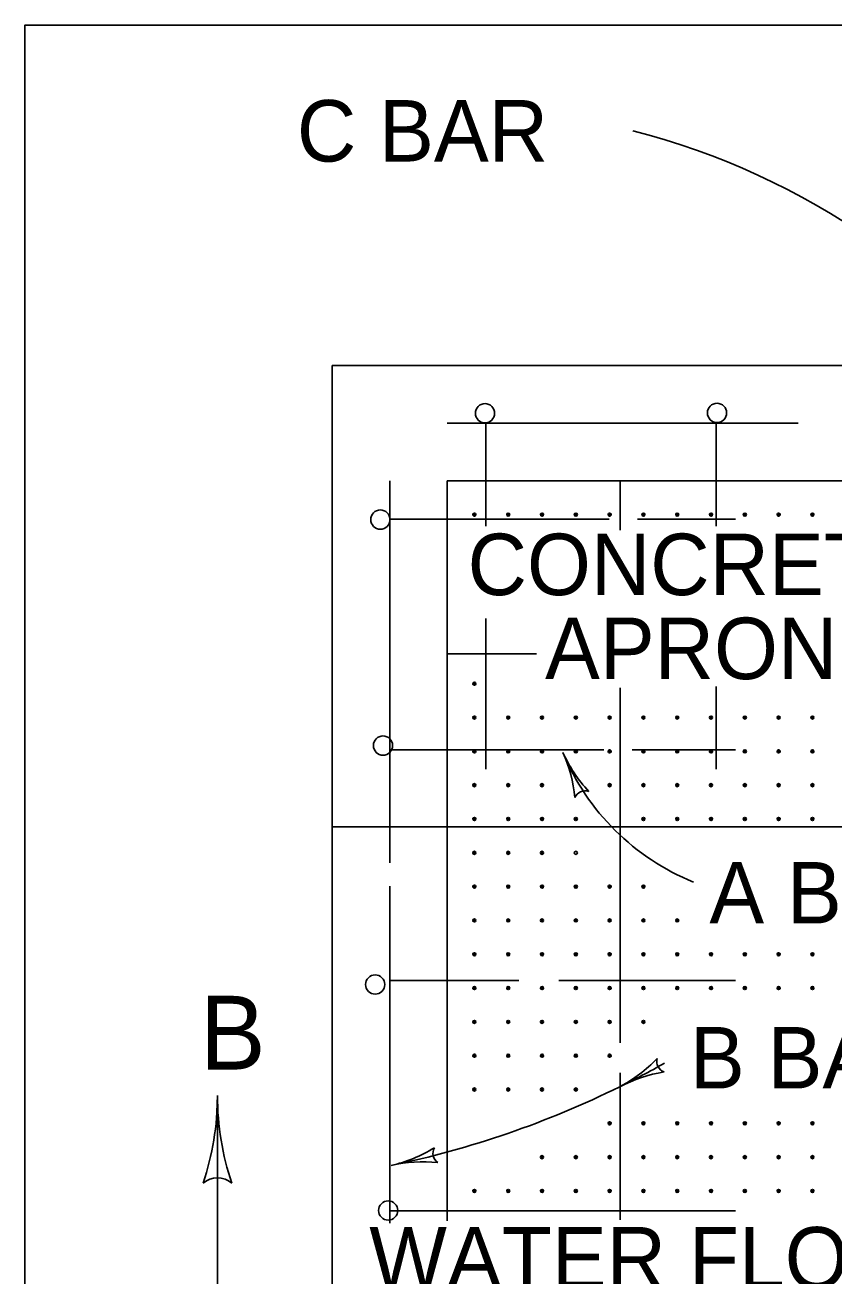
# Model space of a CAD drawing. Extents: x 1007 to 1035.5, y 1000.5 to 1021.5.
# Drawn here: x 1007 to 1009.629, y 1017.434 to 1021.5 of the extents above; entities that cross this region are included whole.
import ezdxf

# ---------------------------------------------------------------- set-up
doc = ezdxf.new("R2010")
doc.units = 0
for name, color, linetype in [('Level 1', 7, 'Continuous'), ('Level 10', 7, 'Continuous'), ('Level 11', 7, 'Continuous'), ('Level 2', 7, 'Continuous'), ('Level 4', 7, 'Continuous')]:
    doc.layers.add(name, color=color, linetype=linetype)

msp = doc.modelspace()

# ---------------------------------------------------------------- linework, layer by layer
at = {"layer": 'Level 1'}
for p, q in [((1007.9992, 1020.3921), (1014.999, 1020.3921)), ((1007.9992, 1014.141), (1007.9992, 1020.3921)), ((1008.3742, 1020.0171), (1014.624, 1020.0171)), ((1008.3742, 1017.6098), (1008.3742, 1020.0171)), ((1007.9992, 1018.8921), (1010.9992, 1018.8921)), ((1007.6263, 1018.0171), (1007.6237, 1017.9369)), ((1007.6263, 1017.2671), (1007.6263, 1018.0171))]:
    msp.add_line(p, q, dxfattribs=at)
for centre, radius, start, end in [((1008.379, 1018.8228), 2.409, 34.7151, 75.5938), ((1009.1778, 1019.326), 0.4687, 204.202, 204.2142), ((1009.4648, 1019.4291), 0.7732, 202.4569, 248.0279), ((1009.1778, 1019.326), 0.4687, 204.2142, 222.883), ((1008.3227, 1018.9415), 0.4687, 5.5613, 24.2081), ((1008.8233, 1018.9712), 0.0375, 72.9888, 155.1055), ((1008.7171, 1018.4609), 0.4688, 297.764, 316.4328), ((1009.0933, 1018.1291), 0.0375, 166.5386, 248.6553), ((1007.5571, 1020.8411), 3.1164, 296.2525, 299.2647), ((1009.1539, 1017.6313), 0.4688, 99.1111, 117.7579), ((1007.5571, 1020.8411), 3.1164, 281.7449, 296.2525), ((1008.7171, 1018.4609), 0.4688, 297.7517, 297.764), ((1006.7356, 1018.0171), 0.8906, 341.3472, 359.9939), ((1008.5169, 1018.0171), 0.8906, 179.9878, 180), ((1008.5169, 1018.0171), 0.8906, 180, 198.6688), ((1008.086, 1018.2467), 0.4687, 282.992, 301.6608), ((1008.3651, 1017.8299), 0.0375, 151.7666, 233.8833), ((1008.2968, 1017.3332), 0.4687, 84.3392, 102.9859), ((1008.086, 1018.2467), 0.4687, 282.9798, 282.992), ((1007.6262, 1017.6784), 0.0713, 48.7746, 130.8913)]:
    msp.add_arc(centre, radius, start, end, dxfattribs=at)
at = {"layer": 'Level 10'}
for q in [(1035.5, 1021.5), (1007, 1000.5)]:
    msp.add_line((1007, 1021.5), q, dxfattribs=at)
at = {"layer": 'Level 11'}
msp.add_lwpolyline([(1007, 1000.5), (1035.5, 1000.5), (1035.5, 1021.5), (1007, 1021.5)], close=True, dxfattribs=at)
msp.add_lwpolyline([(1007, 1000.5), (1035.5, 1000.5), (1035.5, 1021.5), (1007, 1021.5)], close=True, dxfattribs=at)
at = {"layer": 'Level 2'}
for p, q in [((1008.3742, 1020.2046), (1009.516, 1020.2046)), ((1008.4992, 1020.2046), (1008.4992, 1019.8698)), ((1009.2492, 1020.2046), (1009.2492, 1019.8698)), ((1008.1867, 1020.0171), (1008.1867, 1018.7747)), ((1008.9367, 1020.0171), (1008.9367, 1019.8572)), ((1008.1867, 1019.8921), (1008.9009, 1019.8921)), ((1008.9928, 1019.8921), (1009.3117, 1019.8921)), ((1008.4992, 1019.569), (1008.4992, 1019.0796)), ((1008.3742, 1019.4546), (1008.664, 1019.4546)), ((1009.2492, 1019.3477), (1009.2492, 1019.0796)), ((1008.9367, 1019.3435), (1008.9367, 1018.1893)), ((1008.1867, 1019.1421), (1008.8833, 1019.1421)), ((1008.9755, 1019.1421), (1009.3117, 1019.1421)), ((1008.1867, 1018.6988), (1008.1867, 1017.6023)), ((1008.1867, 1018.3921), (1008.6069, 1018.3921)), ((1008.737, 1018.3921), (1009.3117, 1018.3921)), ((1008.9367, 1018.0917), (1008.9367, 1017.6136)), ((1008.1867, 1017.6421), (1009.3117, 1017.6421))]:
    msp.add_line(p, q, dxfattribs=at)
for centre in [(1008.4969, 1020.2369), (1009.2519, 1020.2381), (1008.1564, 1019.891), (1008.1649, 1019.1559), (1008.1395, 1018.3786), (1008.1818, 1017.6435)]:
    msp.add_circle(centre, 0.0313, dxfattribs=at)
at = {"layer": 'Level 4'}
for centre, radius in [((1008.4624, 1019.9071), 0.005), ((1008.4624, 1019.9071), 0.0025), ((1008.5724, 1019.9071), 0.005), ((1008.5724, 1019.9071), 0.0025), ((1008.6824, 1019.9071), 0.005), ((1008.6824, 1019.9071), 0.0025), ((1008.7924, 1019.9071), 0.005), ((1008.7924, 1019.9071), 0.0025), ((1008.9024, 1019.9071), 0.005), ((1008.9024, 1019.9071), 0.0025), ((1009.0124, 1019.9071), 0.005), ((1009.0124, 1019.9071), 0.0025), ((1009.1224, 1019.9071), 0.005), ((1009.1224, 1019.9071), 0.0025), ((1009.2324, 1019.9071), 0.005), ((1009.2324, 1019.9071), 0.0025), ((1009.3424, 1019.9071), 0.005), ((1009.3424, 1019.9071), 0.0025), ((1009.4524, 1019.9071), 0.005), ((1009.4524, 1019.9071), 0.0025), ((1009.5624, 1019.9071), 0.005), ((1009.5624, 1019.9071), 0.0025), ((1008.4624, 1019.3571), 0.005), ((1008.4624, 1019.3571), 0.0025), ((1008.4624, 1019.2471), 0.005), ((1008.4624, 1019.2471), 0.0025), ((1008.5724, 1019.2471), 0.005), ((1008.5724, 1019.2471), 0.0025), ((1008.6824, 1019.2471), 0.005), ((1008.6824, 1019.2471), 0.0025), ((1008.7924, 1019.2471), 0.005), ((1008.7924, 1019.2471), 0.0025), ((1008.9024, 1019.2471), 0.005), ((1008.9024, 1019.2471), 0.0025), ((1009.0124, 1019.2471), 0.005), ((1009.0124, 1019.2471), 0.0025), ((1009.1224, 1019.2471), 0.005), ((1009.1224, 1019.2471), 0.0025), ((1009.2324, 1019.2471), 0.005), ((1009.2324, 1019.2471), 0.0025), ((1009.3424, 1019.2471), 0.005), ((1009.3424, 1019.2471), 0.0025), ((1009.4524, 1019.2471), 0.005), ((1009.4524, 1019.2471), 0.0025), ((1009.5624, 1019.2471), 0.005), ((1009.5624, 1019.2471), 0.0025), ((1008.4624, 1019.1371), 0.005), ((1008.5724, 1019.1371), 0.005), ((1008.6824, 1019.1371), 0.005), ((1008.7924, 1019.1371), 0.005), ((1008.9024, 1019.1371), 0.005), ((1009.0124, 1019.1371), 0.005), ((1009.1224, 1019.1371), 0.005), ((1009.2324, 1019.1371), 0.005), ((1009.3424, 1019.1371), 0.005), ((1009.4524, 1019.1371), 0.005), ((1009.5624, 1019.1371), 0.005), ((1008.4624, 1019.1371), 0.0025), ((1008.5724, 1019.1371), 0.0025), ((1008.6824, 1019.1371), 0.0025), ((1008.7924, 1019.1371), 0.0025), ((1008.9024, 1019.1371), 0.0025), ((1009.0124, 1019.1371), 0.0025), ((1009.1224, 1019.1371), 0.0025), ((1009.2324, 1019.1371), 0.0025), ((1009.3424, 1019.1371), 0.0025), ((1009.4524, 1019.1371), 0.0025), ((1009.5624, 1019.1371), 0.0025), ((1008.4624, 1019.0271), 0.005), ((1008.4624, 1019.0271), 0.0025), ((1008.5724, 1019.0271), 0.005), ((1008.5724, 1019.0271), 0.0025), ((1008.6824, 1019.0271), 0.005), ((1008.6824, 1019.0271), 0.0025), ((1008.9024, 1019.0271), 0.005), ((1008.9024, 1019.0271), 0.0025), ((1009.0124, 1019.0271), 0.005), ((1009.0124, 1019.0271), 0.0025), ((1009.1224, 1019.0271), 0.005), ((1009.1224, 1019.0271), 0.0025), ((1009.2324, 1019.0271), 0.005), ((1009.2324, 1019.0271), 0.0025), ((1009.3424, 1019.0271), 0.005), ((1009.3424, 1019.0271), 0.0025), ((1009.4524, 1019.0271), 0.005), ((1009.4524, 1019.0271), 0.0025), ((1009.5624, 1019.0271), 0.005), ((1009.5624, 1019.0271), 0.0025), ((1008.4624, 1018.9171), 0.005), ((1008.4624, 1018.9171), 0.0025), ((1008.5724, 1018.9171), 0.005), ((1008.5724, 1018.9171), 0.0025), ((1008.6824, 1018.9171), 0.005), ((1008.6824, 1018.9171), 0.0025), ((1008.7924, 1018.9171), 0.005), ((1008.7924, 1018.9171), 0.0025), ((1009.0124, 1018.9171), 0.005), ((1009.0124, 1018.9171), 0.0025), ((1009.1224, 1018.9171), 0.005), ((1009.1224, 1018.9171), 0.0025), ((1009.2324, 1018.9171), 0.005), ((1009.2324, 1018.9171), 0.0025), ((1009.3424, 1018.9171), 0.005), ((1009.3424, 1018.9171), 0.0025), ((1009.4524, 1018.9171), 0.005), ((1009.4524, 1018.9171), 0.0025), ((1009.5624, 1018.9171), 0.005), ((1009.5624, 1018.9171), 0.0025), ((1008.4624, 1018.8071), 0.005), ((1008.4624, 1018.8071), 0.0025), ((1008.5724, 1018.8071), 0.005), ((1008.5724, 1018.8071), 0.0025), ((1008.6824, 1018.8071), 0.005), ((1008.6824, 1018.8071), 0.0025), ((1008.7924, 1018.8071), 0.005), ((1008.4624, 1018.6971), 0.005), ((1008.4624, 1018.6971), 0.0025), ((1008.5724, 1018.6971), 0.005), ((1008.5724, 1018.6971), 0.0025), ((1008.6824, 1018.6971), 0.005), ((1008.6824, 1018.6971), 0.0025), ((1008.7924, 1018.6971), 0.005), ((1008.7924, 1018.6971), 0.0025), ((1008.9024, 1018.6971), 0.005), ((1008.9024, 1018.6971), 0.0025), ((1009.0124, 1018.6971), 0.005), ((1009.0124, 1018.6971), 0.0025), ((1008.4624, 1018.5871), 0.005), ((1008.4624, 1018.5871), 0.0025), ((1008.5724, 1018.5871), 0.005), ((1008.5724, 1018.5871), 0.0025), ((1008.6824, 1018.5871), 0.005), ((1008.6824, 1018.5871), 0.0025), ((1008.7924, 1018.5871), 0.005), ((1008.7924, 1018.5871), 0.0025), ((1008.9024, 1018.5871), 0.005), ((1008.9024, 1018.5871), 0.0025), ((1009.0124, 1018.5871), 0.005), ((1009.0124, 1018.5871), 0.0025), ((1009.1224, 1018.5871), 0.005), ((1009.1224, 1018.5871), 0.0025), ((1008.4624, 1018.4771), 0.005), ((1008.4624, 1018.4771), 0.0025), ((1008.5724, 1018.4771), 0.005), ((1008.5724, 1018.4771), 0.0025), ((1008.6824, 1018.4771), 0.005), ((1008.6824, 1018.4771), 0.0025), ((1008.7924, 1018.4771), 0.005), ((1008.7924, 1018.4771), 0.0025), ((1008.9024, 1018.4771), 0.005), ((1008.9024, 1018.4771), 0.0025), ((1009.0124, 1018.4771), 0.005), ((1009.0124, 1018.4771), 0.0025), ((1009.1224, 1018.4771), 0.005), ((1009.1224, 1018.4771), 0.0025), ((1009.2324, 1018.4771), 0.005), ((1009.2324, 1018.4771), 0.0025), ((1009.3424, 1018.4771), 0.005), ((1009.3424, 1018.4771), 0.0025), ((1009.4524, 1018.4771), 0.005), ((1009.4524, 1018.4771), 0.0025), ((1009.5624, 1018.4771), 0.005), ((1009.5624, 1018.4771), 0.0025), ((1008.4624, 1018.3671), 0.005), ((1008.4624, 1018.3671), 0.0025), ((1008.5724, 1018.3671), 0.005), ((1008.5724, 1018.3671), 0.0025), ((1008.6824, 1018.3671), 0.005), ((1008.6824, 1018.3671), 0.0025), ((1008.7924, 1018.3671), 0.005), ((1008.7924, 1018.3671), 0.0025), ((1008.9024, 1018.3671), 0.005), ((1008.9024, 1018.3671), 0.0025), ((1009.0124, 1018.3671), 0.005), ((1009.0124, 1018.3671), 0.0025), ((1009.1224, 1018.3671), 0.005), ((1009.1224, 1018.3671), 0.0025), ((1009.2324, 1018.3671), 0.005), ((1009.2324, 1018.3671), 0.0025), ((1009.3424, 1018.3671), 0.005), ((1009.3424, 1018.3671), 0.0025), ((1009.4524, 1018.3671), 0.005), ((1009.4524, 1018.3671), 0.0025), ((1009.5624, 1018.3671), 0.005), ((1009.5624, 1018.3671), 0.0025), ((1008.4624, 1018.2571), 0.005), ((1008.4624, 1018.2571), 0.0025), ((1008.5724, 1018.2571), 0.005), ((1008.5724, 1018.2571), 0.0025), ((1008.6824, 1018.2571), 0.005), ((1008.6824, 1018.2571), 0.0025), ((1008.7924, 1018.2571), 0.005), ((1008.7924, 1018.2571), 0.0025), ((1008.9024, 1018.2571), 0.005), ((1008.9024, 1018.2571), 0.0025), ((1009.0124, 1018.2571), 0.005), ((1009.0124, 1018.2571), 0.0025), ((1008.4624, 1018.1471), 0.005), ((1008.4624, 1018.1471), 0.0025), ((1008.5724, 1018.1471), 0.005), ((1008.5724, 1018.1471), 0.0025), ((1008.6824, 1018.1471), 0.005), ((1008.6824, 1018.1471), 0.0025), ((1008.7924, 1018.1471), 0.005), ((1008.7924, 1018.1471), 0.0025), ((1008.9024, 1018.1471), 0.005), ((1008.9024, 1018.1471), 0.0025), ((1008.4624, 1018.0371), 0.005), ((1008.4624, 1018.0371), 0.0025), ((1008.5724, 1018.0371), 0.005), ((1008.5724, 1018.0371), 0.0025), ((1008.6824, 1018.0371), 0.005), ((1008.6824, 1018.0371), 0.0025), ((1008.7924, 1018.0371), 0.005), ((1008.7924, 1018.0371), 0.0025), ((1008.9024, 1017.9271), 0.005), ((1008.9024, 1017.9271), 0.0025), ((1009.0124, 1017.9271), 0.005), ((1009.0124, 1017.9271), 0.0025), ((1009.1224, 1017.9271), 0.005), ((1009.1224, 1017.9271), 0.0025), ((1009.2324, 1017.9271), 0.005), ((1009.2324, 1017.9271), 0.0025), ((1009.3424, 1017.9271), 0.005), ((1009.3424, 1017.9271), 0.0025), ((1009.4524, 1017.9271), 0.005), ((1009.4524, 1017.9271), 0.0025), ((1009.5624, 1017.9271), 0.005), ((1009.5624, 1017.9271), 0.0025), ((1008.6824, 1017.8171), 0.005), ((1008.6824, 1017.8171), 0.0025), ((1008.7924, 1017.8171), 0.005), ((1008.7924, 1017.8171), 0.0025), ((1008.9024, 1017.8171), 0.005), ((1008.9024, 1017.8171), 0.0025), ((1009.0124, 1017.8171), 0.005), ((1009.0124, 1017.8171), 0.0025), ((1009.1224, 1017.8171), 0.005), ((1009.1224, 1017.8171), 0.0025), ((1009.2324, 1017.8171), 0.005), ((1009.2324, 1017.8171), 0.0025), ((1009.3424, 1017.8171), 0.005), ((1009.3424, 1017.8171), 0.0025), ((1009.4524, 1017.8171), 0.005), ((1009.4524, 1017.8171), 0.0025), ((1009.5624, 1017.8171), 0.005), ((1009.5624, 1017.8171), 0.0025), ((1008.4624, 1017.7071), 0.005), ((1008.4624, 1017.7071), 0.0025), ((1008.5724, 1017.7071), 0.005), ((1008.5724, 1017.7071), 0.0025), ((1008.6824, 1017.7071), 0.005), ((1008.6824, 1017.7071), 0.0025), ((1008.7924, 1017.7071), 0.005), ((1008.7924, 1017.7071), 0.0025), ((1008.9024, 1017.7071), 0.005), ((1008.9024, 1017.7071), 0.0025), ((1009.0124, 1017.7071), 0.005), ((1009.0124, 1017.7071), 0.0025), ((1009.1224, 1017.7071), 0.005), ((1009.1224, 1017.7071), 0.0025), ((1009.2324, 1017.7071), 0.005), ((1009.2324, 1017.7071), 0.0025), ((1009.3424, 1017.7071), 0.005), ((1009.3424, 1017.7071), 0.0025), ((1009.4524, 1017.7071), 0.005), ((1009.4524, 1017.7071), 0.0025), ((1009.5624, 1017.7071), 0.005), ((1009.5624, 1017.7071), 0.0025)]:
    msp.add_circle(centre, radius, dxfattribs=at)

# ---------------------------------------------------------------- texts
at = {"layer": 'Level 1'}
for s, height, p in [('C BAR', 0.2, (1007.8848, 1021.0558)), ('CONCRETE ', 0.2, (1008.4403, 1019.6453)), ('APRON', 0.2, (1008.6922, 1019.3721)), ('A BAR', 0.2, (1009.2269, 1018.5772)), ('B', 0.24, (1007.5689, 1018.102)), ('B BAR', 0.2, (1009.1638, 1018.0405)), ('WATER FLOW', 0.2, (1008.1203, 1017.3897))]:
    msp.add_text(s, height=height, dxfattribs=at).set_placement(p)

doc.saveas('drawing.dxf')
